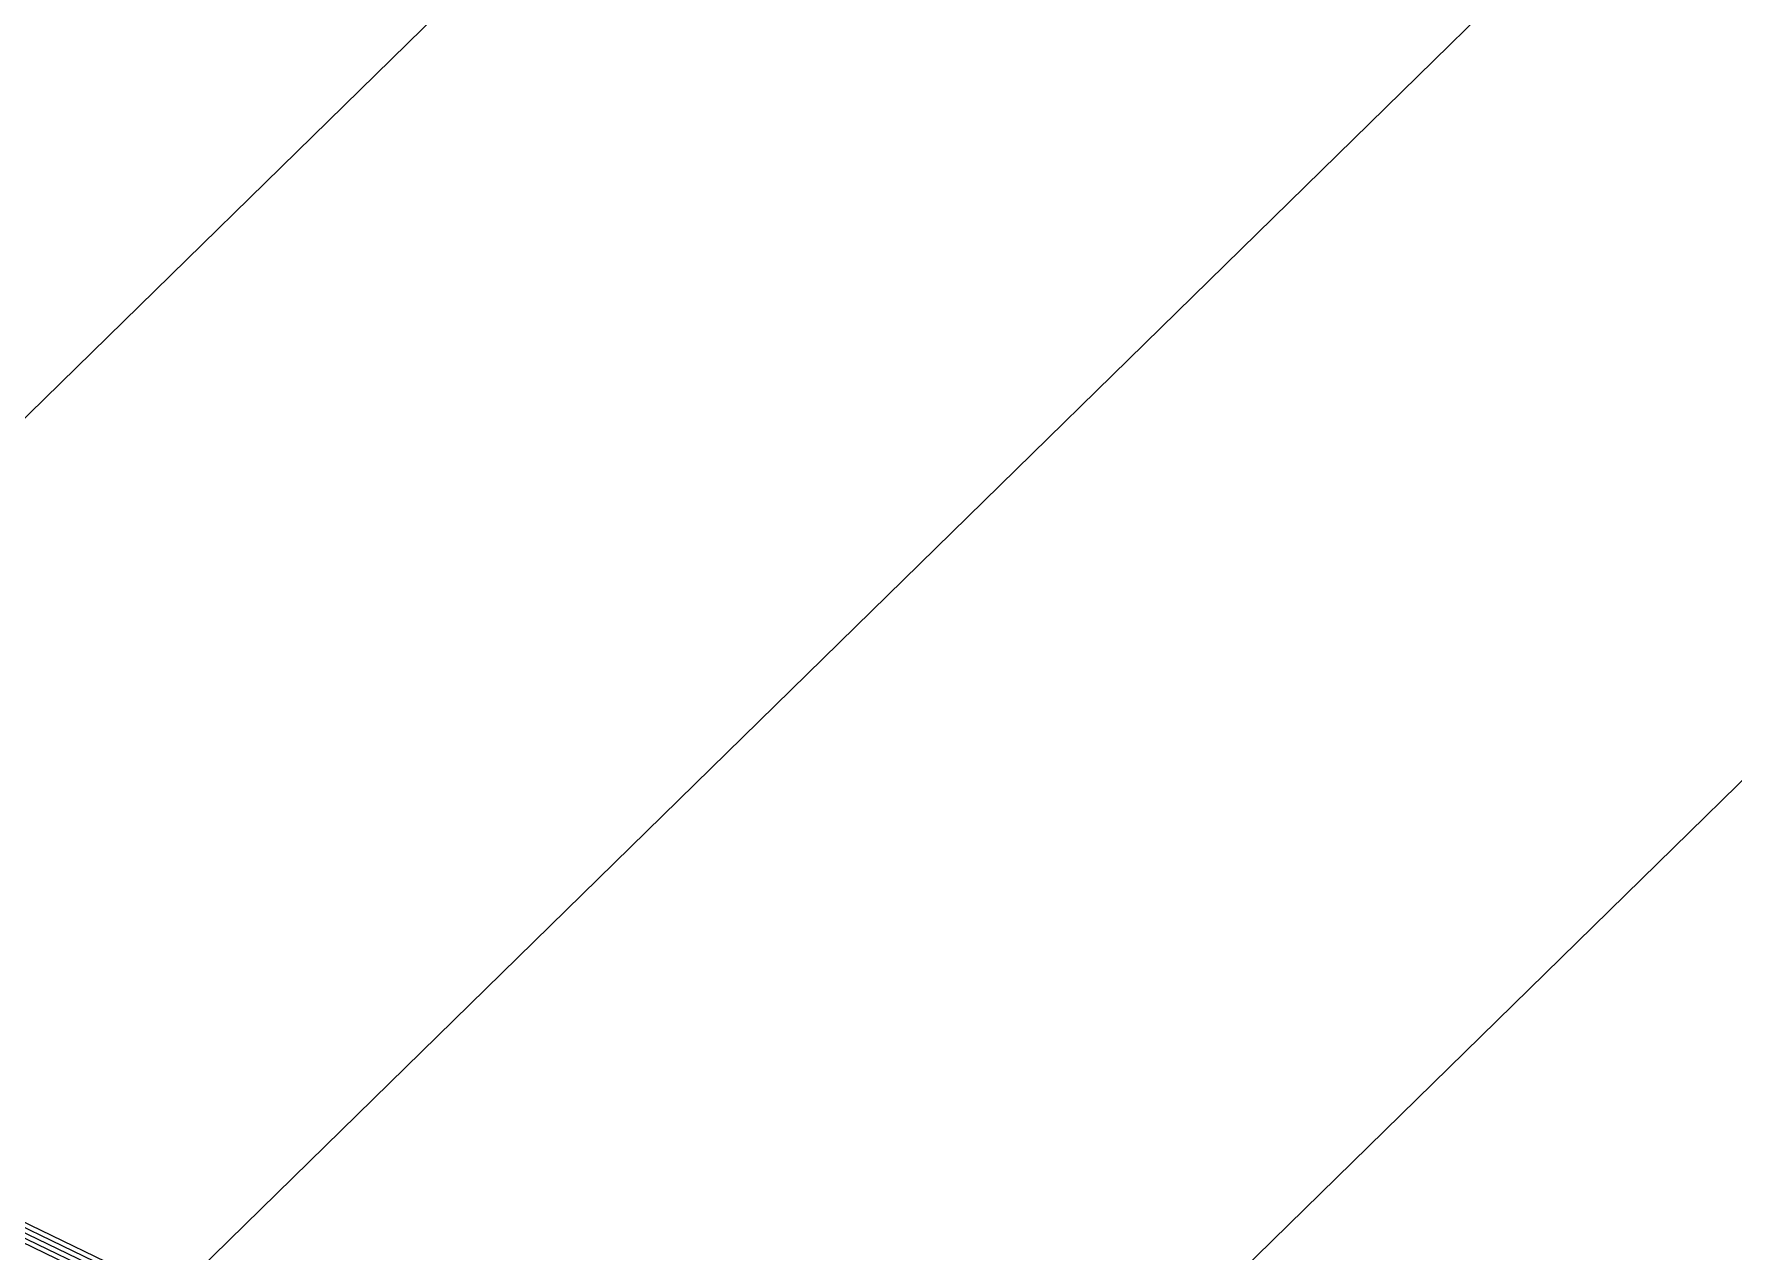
# Model space of a CAD drawing. Extents: x 7084 to 11035, y 13750 to 16729.
# Drawn here: x 8678.43 to 8679.235, y 15514.892 to 15515.469 of the extents above; entities that cross this region are included whole.
import ezdxf

# ---------------------------------------------------------------- set-up
doc = ezdxf.new("R2010")
doc.units = 0
doc.layers.add('Default', color=7, linetype='Continuous')

msp = doc.modelspace()

# ---------------------------------------------------------------- linework, layer by layer
at = {"layer": 'Default'}
for points in [[(8412.88051, 15226.0165), (8508.45208, 15276.01442), (8522.78668, 15275.15771), (8573.12795, 15379.436), (8612.10739, 15385.43285), (8655.25702, 15446.56159), (8684.24174, 15432.56897), (8745.16622, 15416.68322), (8810.51795, 15457.52802), (8743.57254, 15538.64514), (8705.8166, 15501.6717), (8676.83188, 15515.66432), (8714.58781, 15552.63776), (8756.84535, 15638.79821), (8837.75092, 15696.33113), (8974.39153, 15728.69338), (9004.80067, 15777.60441), (9096.02806, 15714.56353), (9268.62667, 15709.16976), (9365.71332, 15675.00964), (9464.598, 15637.25371), (9587.32055, 15669.86104)], [(8414.55737, 15225.7427), (8509.03042, 15275.16593), (8523.20025, 15274.31907), (8573.70236, 15378.93052), (8612.23376, 15384.85844), (8655.52125, 15446.18248), (8684.17282, 15432.35069), (8745.29194, 15416.4142), (8810.85246, 15457.38949), (8743.69316, 15538.76576), (8705.8166, 15501.6742), (8677.16503, 15515.50599), (8715.0416, 15552.59755), (8756.81341, 15637.76765), (8837.97746, 15695.48438), (8975.05464, 15727.95002), (9005.11424, 15776.29886), (9095.29304, 15713.98259), (9268.44308, 15708.57159), (9365.83992, 15674.30233), (9465.04052, 15636.42577), (9586.35247, 15668.65831)], [(8456.74507, 15003.32068), (8408.99672, 15134.99941), (8416.23424, 15225.4689), (8509.60876, 15274.31745), (8523.61383, 15273.48043), (8574.27677, 15378.42504), (8612.36013, 15384.28403), (8655.78548, 15445.80337), (8684.10389, 15432.13242), (8745.41766, 15416.14517), (8811.18697, 15457.25095), (8743.81379, 15538.88639), (8705.8166, 15501.6767), (8677.49819, 15515.34765), (8715.49538, 15552.55734), (8756.78147, 15636.73709), (8838.20401, 15694.63764), (8975.71774, 15727.20667), (9005.42781, 15774.99331), (9094.55802, 15713.40165), (9268.2595, 15707.97341), (9365.96651, 15673.59502), (9465.48304, 15635.59783), (9585.38438, 15667.45557)], [(8612.4865, 15383.70962), (8656.04971, 15445.42426), (8684.03496, 15431.91414), (8745.54338, 15415.87614), (8811.52148, 15457.11242), (8743.93442, 15539.00702), (8705.8166, 15501.6792), (8677.83135, 15515.18932), (8715.94917, 15552.51714), (8756.74954, 15635.70653), (8838.43056, 15693.79089), (8976.38084, 15726.46332), (9005.74138, 15773.68776), (9093.823, 15712.82071), (9268.07591, 15707.37524), (9366.0931, 15672.88771), (9465.92556, 15634.76989), (9584.4163, 15666.25284)], [(9583.44821, 15665.05011), (9466.36808, 15633.94195), (9366.2197, 15672.1804), (9267.89232, 15706.77706), (9093.08798, 15712.23977), (9006.05495, 15772.38221), (8977.04394, 15725.71996), (8838.65711, 15692.94414), (8756.7176, 15634.67598), (8716.40295, 15552.47693), (8678.16451, 15515.03098), (8705.8166, 15501.6817), (8744.05504, 15539.12764), (8811.85599, 15456.97388), (8745.66909, 15415.60711), (8683.96603, 15431.69587), (8656.31393, 15445.04515), (8612.61287, 15383.13521), (8575.42559, 15377.41408), (8524.44097, 15271.80315), (8510.76544, 15272.62048), (8419.58797, 15224.92131)], [(9582.48013, 15663.84737), (9466.8106, 15633.11402), (9366.34629, 15671.47308), (9267.70873, 15706.17889), (9092.35296, 15711.65882), (9006.36852, 15771.07666), (8977.70704, 15724.97661), (8838.88366, 15692.0974), (8756.68567, 15633.64542), (8716.85673, 15552.43672), (8678.49766, 15514.87265), (8705.8166, 15501.6842), (8744.17567, 15539.24827), (8812.1905, 15456.83535), (8745.79481, 15415.33808), (8683.8971, 15431.47759), (8656.57816, 15444.66604), (8612.73924, 15382.5608), (8576, 15376.9086), (8524.85455, 15270.96452), (8511.34378, 15271.77199), (8421.26483, 15224.64751)], [(9581.51204, 15662.64464), (9467.25312, 15632.28608), (9366.47289, 15670.76577), (9267.52515, 15705.58071), (9091.61794, 15711.07788), (9006.68209, 15769.77111), (8978.37014, 15724.23325), (8839.11021, 15691.25065), (8756.65373, 15632.61486), (8717.31052, 15552.39651), (8678.83082, 15514.71431), (8705.8166, 15501.6867), (8744.29629, 15539.36889), (8812.52501, 15456.69682), (8745.92053, 15415.06905), (8683.82817, 15431.25932), (8656.84239, 15444.28693), (8612.86561, 15381.98639), (8576.57441, 15376.40312), (8525.26813, 15270.12588), (8511.92212, 15270.92351), (8422.9417, 15224.37372)]]:
    msp.add_lwpolyline(points, dxfattribs=at)

doc.saveas('drawing.dxf')
